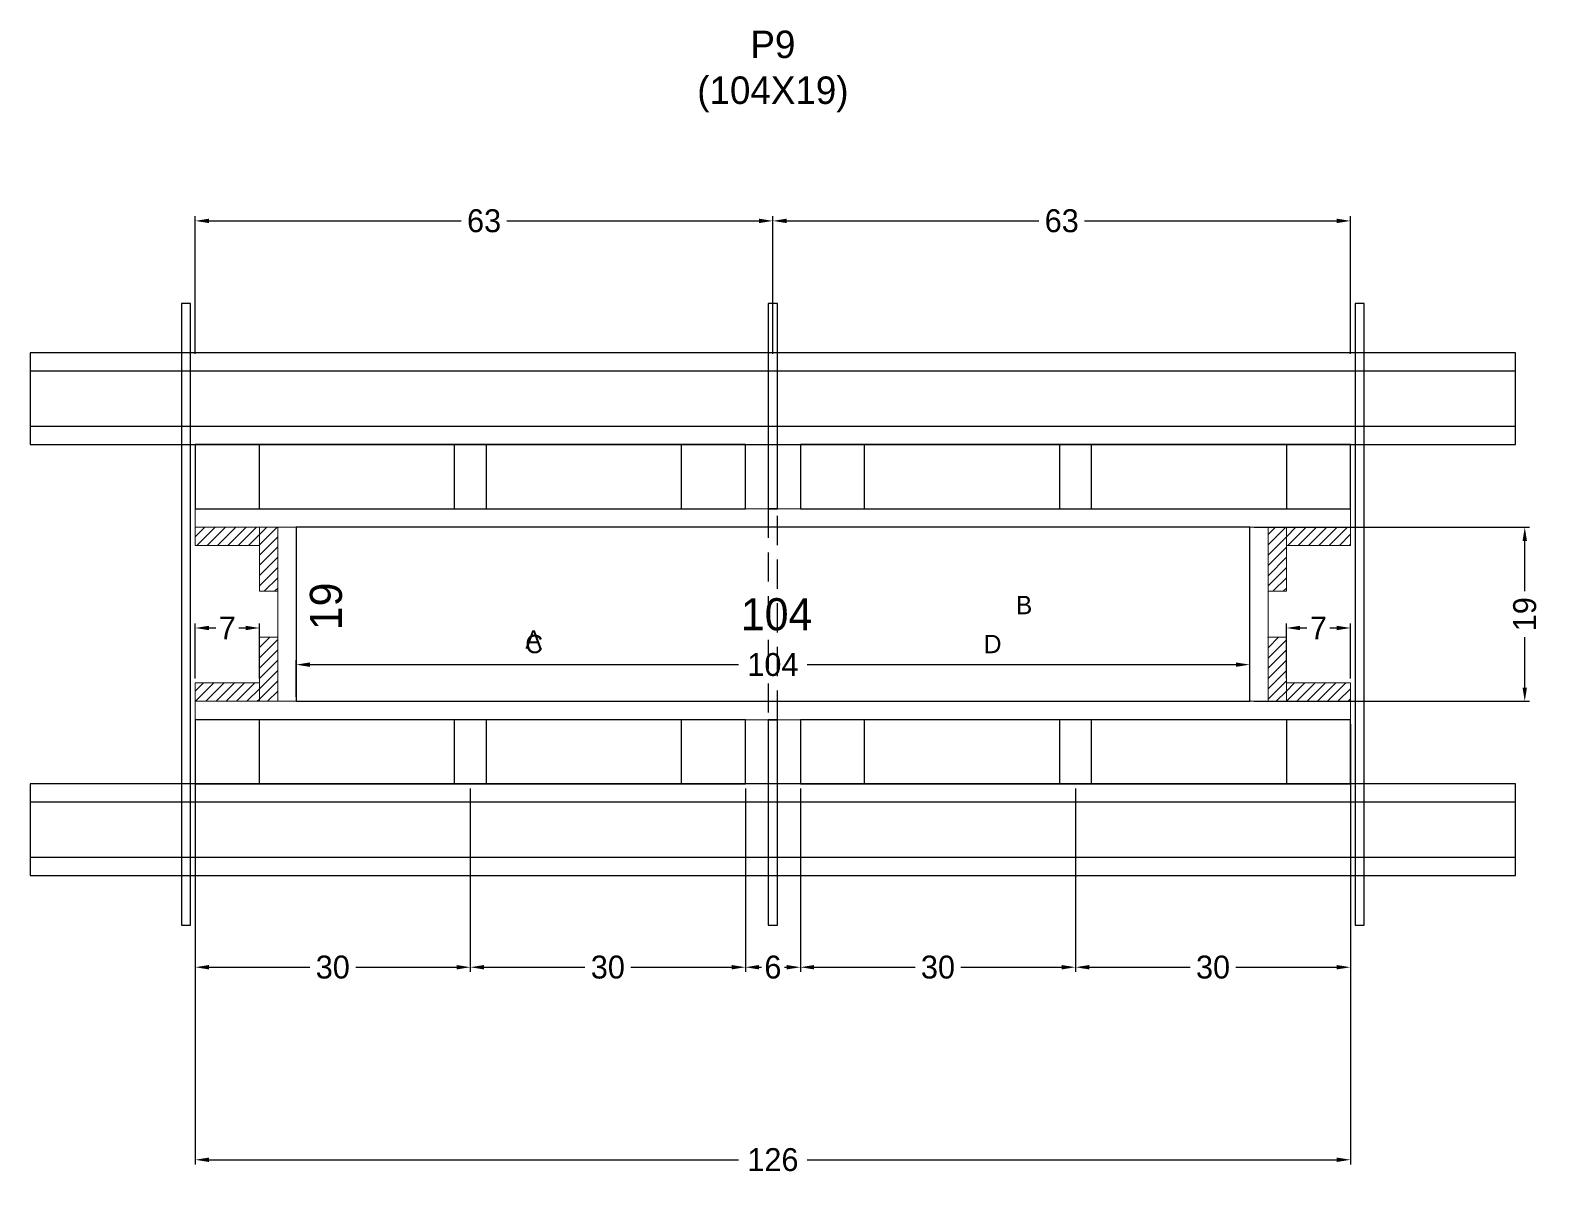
# Model space of a CAD drawing. Header units: centimetres. Extents: x -8500 to 4345, y -490 to 295.
# Drawn here: x -162 to 167.3, y 17.7 to 267.4 of the extents above; entities that cross this region are included whole.
import ezdxf

# ---------------------------------------------------------------- set-up
doc = ezdxf.new("R2010")
doc.units = ezdxf.units.CM
doc.linetypes.add('HIDDEN', pattern=[9.525, 6.35, -3.175])
for name, color, linetype in [('CHAPA', 140, 'Continuous'), ('COTA', 241, 'Continuous'), ('Hachura', 251, 'Continuous'), ('Madeira', 30, 'Continuous'), ('NOMENCLATURA', 7, 'Continuous'), ('Painéis', 200, 'Continuous'), ('Perfil Metálico', 150, 'Continuous'), ('SARRAFO', 251, 'Continuous'), ('TEXTO_GERAL', 7, 'Continuous')]:
    doc.layers.add(name, color=color, linetype=linetype)
doc.dimstyles.new('cotax2', dxfattribs={"dimtxt": 2.5, "dimasz": 1.5, "dimexe": 0.5, "dimexo": 0.5, "dimgap": 0.5, "dimtad": 1, "dimcen": 2.5, "dimazin": 3, "dimtfac": 1, "dimtmove": 0, "dimatfit": 3})
pattern_1 = [(45, (0, 0), (-1.122532, 1.122532), [])]

# ---------------------------------------------------------------- blocks, each defined once
blk = doc.blocks.new('_CLOSEDFILLED')
at = {"color": 0, "linetype": 'BYBLOCK'}
blk.add_solid([(-1, 0.16), (0, 0), (-1, -0.16)], dxfattribs=at)
blk = doc.blocks.new('*D28')
for p, q in [((-126, 116), (-126, 20)), ((126, 116), (126, 20)), ((-123, 21), (-7.5, 21)), ((7.5, 21), (123, 21))]:
    blk.add_line(p, q)
at = {"layer": 'Defpoints'}
for p in [(-126, 117), (126, 117), (-126, 21)]:
    blk.add_point(p, dxfattribs=at)
at = {"layer": 'COTA', "xscale": 3, "yscale": 3, "rotation": 180}
blk.add_blockref('_CLOSEDFILLED', (-126, 21), dxfattribs=at)
at = {"layer": 'COTA', "xscale": 3, "yscale": 3}
blk.add_blockref('_CLOSEDFILLED', (126, 21), dxfattribs=at)
at = {"layer": 'COTA', "insert": (0, 21), "char_height": 5, "attachment_point": 5}
blk.add_mtext('126', dxfattribs=at)
blk = doc.blocks.new('*D29')
for p, q in [((-126, 102), (-126, 62)), ((-66, 102), (-66, 62)), ((-123, 63), (-101, 63)), ((-91, 63), (-69, 63))]:
    blk.add_line(p, q)
at = {"layer": 'Defpoints'}
for p in [(-126, 103), (-66, 103), (-126, 63)]:
    blk.add_point(p, dxfattribs=at)
at = {"layer": 'COTA', "xscale": 3, "yscale": 3, "rotation": 180}
blk.add_blockref('_CLOSEDFILLED', (-126, 63), dxfattribs=at)
at = {"layer": 'COTA', "xscale": 3, "yscale": 3}
blk.add_blockref('_CLOSEDFILLED', (-66, 63), dxfattribs=at)
at = {"layer": 'COTA', "insert": (-96, 63), "char_height": 5, "attachment_point": 5}
blk.add_mtext('30', dxfattribs=at)
blk = doc.blocks.new('*D30')
for p, q in [((-66, 102), (-66, 62)), ((-6, 102), (-6, 62)), ((-63, 63), (-41, 63)), ((-31, 63), (-9, 63))]:
    blk.add_line(p, q)
at = {"layer": 'Defpoints'}
for p in [(-66, 103), (-6, 103), (-66, 63)]:
    blk.add_point(p, dxfattribs=at)
at = {"layer": 'COTA', "xscale": 3, "yscale": 3, "rotation": 180}
blk.add_blockref('_CLOSEDFILLED', (-66, 63), dxfattribs=at)
at = {"layer": 'COTA', "xscale": 3, "yscale": 3}
blk.add_blockref('_CLOSEDFILLED', (-6, 63), dxfattribs=at)
at = {"layer": 'COTA', "insert": (-36, 63), "char_height": 5, "attachment_point": 5}
blk.add_mtext('30', dxfattribs=at)
blk = doc.blocks.new('*D31')
for p, q in [((6, 102), (6, 62)), ((66, 102), (66, 62)), ((9, 63), (31, 63)), ((41, 63), (63, 63))]:
    blk.add_line(p, q)
at = {"layer": 'Defpoints'}
for p in [(6, 103), (66, 103), (6, 63)]:
    blk.add_point(p, dxfattribs=at)
at = {"layer": 'COTA', "xscale": 3, "yscale": 3, "rotation": 180}
blk.add_blockref('_CLOSEDFILLED', (6, 63), dxfattribs=at)
at = {"layer": 'COTA', "xscale": 3, "yscale": 3}
blk.add_blockref('_CLOSEDFILLED', (66, 63), dxfattribs=at)
at = {"layer": 'COTA', "insert": (36, 63), "char_height": 5, "attachment_point": 5}
blk.add_mtext('30', dxfattribs=at)
blk = doc.blocks.new('*D32')
for p, q in [((66, 102), (66, 62)), ((126, 102), (126, 62)), ((69, 63), (91, 63)), ((101, 63), (123, 63))]:
    blk.add_line(p, q)
at = {"layer": 'Defpoints'}
for p in [(66, 103), (126, 103), (66, 63)]:
    blk.add_point(p, dxfattribs=at)
at = {"layer": 'COTA', "xscale": 3, "yscale": 3, "rotation": 180}
blk.add_blockref('_CLOSEDFILLED', (66, 63), dxfattribs=at)
at = {"layer": 'COTA', "xscale": 3, "yscale": 3}
blk.add_blockref('_CLOSEDFILLED', (126, 63), dxfattribs=at)
at = {"layer": 'COTA', "insert": (96, 63), "char_height": 5, "attachment_point": 5}
blk.add_mtext('30', dxfattribs=at)
blk = doc.blocks.new('*D33')
for p, q in [((-6, 102), (-6, 62)), ((6, 102), (6, 62)), ((-3, 63), (-2.5, 63)), ((2.5, 63), (3, 63))]:
    blk.add_line(p, q)
at = {"layer": 'Defpoints'}
for p in [(-6, 103), (6, 103), (-6, 63)]:
    blk.add_point(p, dxfattribs=at)
at = {"layer": 'COTA', "xscale": 3, "yscale": 3, "rotation": 180}
blk.add_blockref('_CLOSEDFILLED', (-6, 63), dxfattribs=at)
at = {"layer": 'COTA', "xscale": 3, "yscale": 3}
blk.add_blockref('_CLOSEDFILLED', (6, 63), dxfattribs=at)
at = {"layer": 'COTA', "insert": (0, 63), "char_height": 5, "attachment_point": 5}
blk.add_mtext('6', dxfattribs=at)
blk = doc.blocks.new('*D34')
for p, q in [((-104, 122), (-104, 130)), ((-101, 129), (-7.5, 129)), ((7.5, 129), (101, 129)), ((104, 122), (104, 130))]:
    blk.add_line(p, q)
at = {"layer": 'Defpoints'}
for p in [(-104, 129), (-104, 121), (104, 121)]:
    blk.add_point(p, dxfattribs=at)
at = {"layer": 'COTA', "xscale": 3, "yscale": 3, "rotation": 180}
blk.add_blockref('_CLOSEDFILLED', (-104, 129), dxfattribs=at)
at = {"layer": 'COTA', "xscale": 3, "yscale": 3}
blk.add_blockref('_CLOSEDFILLED', (104, 129), dxfattribs=at)
at = {"layer": 'COTA', "insert": (0, 129), "char_height": 5, "attachment_point": 5}
blk.add_mtext('104', dxfattribs=at)
blk = doc.blocks.new('*D35')
for p, q in [((105, 159), (165, 159)), ((164, 145), (164, 156)), ((164, 124), (164, 135)), ((105, 121), (165, 121))]:
    blk.add_line(p, q)
at = {"layer": 'Defpoints'}
for p in [(104, 159), (104, 121), (164, 121)]:
    blk.add_point(p, dxfattribs=at)
at = {"layer": 'COTA', "xscale": 3, "yscale": 3}
for p, rotation in [((164, 159), 90), ((164, 121), -90.00000000000001)]:
    blk.add_blockref('_CLOSEDFILLED', p, dxfattribs=dict(at, rotation=rotation))
at = {"layer": 'COTA', "insert": (164, 140), "char_height": 5, "attachment_point": 5, "rotation": 90}
blk.add_mtext('19', dxfattribs=at)
blk = doc.blocks.new('*D36')
for p, q in [((-126, 126), (-126, 138)), ((-123, 137), (-121.5, 137)), ((-116.5, 137), (-115, 137)), ((-112, 126), (-112, 138))]:
    blk.add_line(p, q)
at = {"layer": 'Defpoints'}
for p in [(-126, 137), (-126, 125), (-112, 125)]:
    blk.add_point(p, dxfattribs=at)
at = {"layer": 'COTA', "xscale": 3, "yscale": 3, "rotation": 180}
blk.add_blockref('_CLOSEDFILLED', (-126, 137), dxfattribs=at)
at = {"layer": 'COTA', "xscale": 3, "yscale": 3}
blk.add_blockref('_CLOSEDFILLED', (-112, 137), dxfattribs=at)
at = {"layer": 'COTA', "insert": (-119, 137), "char_height": 5, "attachment_point": 5}
blk.add_mtext('7', dxfattribs=at)
blk = doc.blocks.new('*D37')
for p, q in [((112, 126), (112, 138)), ((115, 137), (116.5, 137)), ((121.5, 137), (123, 137)), ((126, 126), (126, 138))]:
    blk.add_line(p, q)
at = {"layer": 'Defpoints'}
for p in [(112, 137), (112, 125), (126, 125)]:
    blk.add_point(p, dxfattribs=at)
at = {"layer": 'COTA', "xscale": 3, "yscale": 3, "rotation": 180}
blk.add_blockref('_CLOSEDFILLED', (112, 137), dxfattribs=at)
at = {"layer": 'COTA', "xscale": 3, "yscale": 3}
blk.add_blockref('_CLOSEDFILLED', (126, 137), dxfattribs=at)
at = {"layer": 'COTA', "insert": (119, 137), "char_height": 5, "attachment_point": 5}
blk.add_mtext('7', dxfattribs=at)
blk = doc.blocks.new('*D38')
for p, q in [((-126, 196.8), (-126, 226.8)), ((-123, 225.8), (-68, 225.8)), ((-58, 225.8), (-3, 225.8)), ((0, 196.8), (0, 226.8))]:
    blk.add_line(p, q)
at = {"layer": 'Defpoints'}
for p in [(-126, 225.8), (-126, 195.8), (0, 195.8)]:
    blk.add_point(p, dxfattribs=at)
at = {"layer": 'COTA', "xscale": 3, "yscale": 3, "rotation": 180}
blk.add_blockref('_CLOSEDFILLED', (-126, 225.8), dxfattribs=at)
at = {"layer": 'COTA', "xscale": 3, "yscale": 3}
blk.add_blockref('_CLOSEDFILLED', (0, 225.8), dxfattribs=at)
at = {"layer": 'COTA', "insert": (-63, 225.8), "char_height": 5, "attachment_point": 5}
blk.add_mtext('63', dxfattribs=at)
blk = doc.blocks.new('*D39')
for p, q in [((0, 196.8), (0, 226.8)), ((3, 225.8), (58, 225.8)), ((68, 225.8), (123, 225.8)), ((126, 196.8), (126, 226.8))]:
    blk.add_line(p, q)
at = {"layer": 'Defpoints'}
for p in [(0, 225.8), (0, 195.8), (126, 195.8)]:
    blk.add_point(p, dxfattribs=at)
at = {"layer": 'COTA', "xscale": 3, "yscale": 3, "rotation": 180}
blk.add_blockref('_CLOSEDFILLED', (0, 225.8), dxfattribs=at)
at = {"layer": 'COTA', "xscale": 3, "yscale": 3}
blk.add_blockref('_CLOSEDFILLED', (126, 225.8), dxfattribs=at)
at = {"layer": 'COTA', "insert": (63, 225.8), "char_height": 5, "attachment_point": 5}
blk.add_mtext('63', dxfattribs=at)

msp = doc.modelspace()

# ---------------------------------------------------------------- hatches: boundary and pattern name
at = {"layer": 'Hachura'}
h = msp.add_hatch(dxfattribs=at)
h.set_pattern_fill('ANSI31')
h.set_pattern_definition(pattern_1)
h.paths.add_polyline_path([(-126, 155), (-112, 155), (-112, 159), (-126, 159)])
h = msp.add_hatch(dxfattribs=at)
h.set_pattern_fill('ANSI31')
h.set_pattern_definition(pattern_1)
h.paths.add_polyline_path([(-112, 145), (-108, 145), (-108, 159), (-112, 159)])
h = msp.add_hatch(dxfattribs=at)
h.set_pattern_fill('ANSI31')
h.set_pattern_definition(pattern_1)
h.paths.add_polyline_path([(108, 145), (112, 145), (112, 159), (108, 159)])
h = msp.add_hatch(dxfattribs=at)
h.set_pattern_fill('ANSI31')
h.set_pattern_definition(pattern_1)
h.paths.add_polyline_path([(112, 155), (126, 155), (126, 159), (112, 159)])
h = msp.add_hatch(dxfattribs=at)
h.set_pattern_fill('ANSI31')
h.set_pattern_definition(pattern_1)
h.paths.add_polyline_path([(-112, 121), (-108, 121), (-108, 135), (-112, 135)])
h = msp.add_hatch(dxfattribs=at)
h.set_pattern_fill('ANSI31')
h.set_pattern_definition(pattern_1)
h.paths.add_polyline_path([(108, 121), (112, 121), (112, 135), (108, 135)])
h = msp.add_hatch(dxfattribs=at)
h.set_pattern_fill('ANSI31')
h.set_pattern_definition(pattern_1)
h.paths.add_polyline_path([(-126, 121), (-112, 121), (-112, 125), (-126, 125)])
h = msp.add_hatch(dxfattribs=at)
h.set_pattern_fill('ANSI31')
h.set_pattern_definition(pattern_1)
h.paths.add_polyline_path([(112, 121), (126, 121), (126, 125), (112, 125)])

# ---------------------------------------------------------------- linework, layer by layer
at = {"layer": 'CHAPA', "lineweight": 18}
for points in [[(-126, 159), (126, 159), (126, 163), (-126, 163)], [(-126, 159), (126, 159), (126, 163), (-126, 163)], [(-108, 121), (-104, 121), (-104, 159), (-108, 159)], [(-108, 121), (-104, 121), (-104, 159), (-108, 159)], [(104, 121), (108, 121), (108, 159), (104, 159)], [(104, 121), (108, 121), (108, 159), (104, 159)], [(-126, 117), (126, 117), (126, 121), (-126, 121)], [(-126, 117), (126, 117), (126, 121), (-126, 121)]]:
    msp.add_lwpolyline(points, close=True, dxfattribs=at)
at = {"layer": 'Hachura'}
for points in [[(-129, 72.2), (-127, 72.2), (-127, 207.8), (-129, 207.8)], [(-1, 163), (1, 163), (1, 207.8), (-1, 207.8)], [(127, 72.2), (129, 72.2), (129, 207.8), (127, 207.8)], [(-1, 72.2), (1, 72.2), (1, 117), (-1, 117)]]:
    msp.add_lwpolyline(points, close=True, dxfattribs=at)
at = {"layer": 'Hachura', "linetype": 'HIDDEN'}
msp.add_lwpolyline([(-1, 117), (1, 117), (1, 163), (-1, 163)], close=True, dxfattribs=at)
at = {"layer": 'Madeira', "color": 126}
for points in [[(-126, 163), (-6, 163), (-6, 177), (-126, 177)], [(-126, 163), (-112, 163), (-112, 177), (-126, 177)], [(-69.5, 163), (-62.5, 163), (-62.5, 177), (-69.5, 177)], [(-20, 163), (-6, 163), (-6, 177), (-20, 177)], [(6, 163), (126, 163), (126, 177), (6, 177)], [(6, 163), (20, 163), (20, 177), (6, 177)], [(62.5, 163), (69.5, 163), (69.5, 177), (62.5, 177)], [(112, 163), (126, 163), (126, 177), (112, 177)], [(-126, 103), (-6, 103), (-6, 117), (-126, 117)], [(-126, 103), (-112, 103), (-112, 117), (-126, 117)], [(-69.5, 103), (-62.5, 103), (-62.5, 117), (-69.5, 117)], [(-20, 103), (-6, 103), (-6, 117), (-20, 117)], [(6, 103), (126, 103), (126, 117), (6, 117)], [(6, 103), (20, 103), (20, 117), (6, 117)], [(62.5, 103), (69.5, 103), (69.5, 117), (62.5, 117)], [(112, 103), (126, 103), (126, 117), (112, 117)]]:
    msp.add_lwpolyline(points, close=True, dxfattribs=at)
at = {"layer": 'Painéis'}
msp.add_lwpolyline([(-104, 121), (104, 121), (104, 159), (-104, 159)], close=True, dxfattribs=at)
at = {"layer": 'Perfil Metálico', "color": 224}
for points in [[(-162, 177), (162, 177), (162, 197), (-162, 197)], [(-162, 181), (162, 181), (162, 193), (-162, 193)], [(-162, 83), (162, 83), (162, 103), (-162, 103)], [(-162, 87), (162, 87), (162, 99), (-162, 99)]]:
    msp.add_lwpolyline(points, close=True, dxfattribs=at)
at = {"layer": 'SARRAFO', "color": 251, "lineweight": 13}
for points in [[(-126, 155), (-112, 155), (-112, 159), (-126, 159)], [(-112, 145), (-108, 145), (-108, 159), (-112, 159)], [(108, 145), (112, 145), (112, 159), (108, 159)], [(112, 155), (126, 155), (126, 159), (112, 159)], [(-112, 121), (-108, 121), (-108, 135), (-112, 135)], [(108, 121), (112, 121), (112, 135), (108, 135)], [(-126, 121), (-112, 121), (-112, 125), (-126, 125)], [(112, 121), (126, 121), (126, 125), (112, 125)]]:
    msp.add_lwpolyline(points, close=True, dxfattribs=at)

# ---------------------------------------------------------------- texts
at = {"layer": 'COTA'}
msp.add_text('19', height=7, rotation=90, dxfattribs=at).set_placement((-94, 136.5))
msp.add_text('104', height=7, dxfattribs=at).set_placement((-7, 136.5))
at = {"layer": 'NOMENCLATURA', "insert": (0, 249.5), "char_height": 6, "attachment_point": 8}
msp.add_mtext('P9\\P(104X19)', dxfattribs=at)
at = {"layer": 'TEXTO_GERAL'}
for s, p in [('B', (53, 140)), ('A', (-54, 132.5)), ('C', (-54, 131.5)), ('D', (46, 131.5))]:
    msp.add_text(s, height=4, dxfattribs=at).set_placement(p)

# ---------------------------------------------------------------- dimensions: what is measured, and where the dimension line sits
at = {"layer": 'COTA'}
for base, p1, p2, picture, middle in [((-126, 225.8), (-126, 195.8), (0, 195.8), '*D38', (-63, 225.8)), ((0, 225.8), (0, 195.8), (126, 195.8), '*D39', (63, 225.8)), ((-126, 137), (-126, 125), (-112, 125), '*D36', (-119, 137)), ((112, 137), (112, 125), (126, 125), '*D37', (119, 137)), ((-104, 129), (-104, 121), (104, 121), '*D34', (0, 129)), ((-126, 21), (-126, 117), (126, 117), '*D28', (0, 21)), ((-6, 63), (-6, 103), (6, 103), '*D33', (0, 63))]:
    dim = msp.add_linear_dim(base=base, p1=p1, p2=p2, dimstyle='cotax2', dxfattribs=at)
    dim.commit()
    dim.dimension.update_dxf_attribs({"geometry": picture, "text_midpoint": middle})
dim = msp.add_linear_dim(base=(164, 121), p1=(104, 121), p2=(104, 159), angle=90, dimstyle='cotax2', dxfattribs=at)
dim.commit()
dim.dimension.update_dxf_attribs({"geometry": '*D35', "text_midpoint": (164, 140)})
for base, p1, p2, picture, middle in [((-126, 63), (-126, 103), (-66, 103), '*D29', (-96, 63)), ((-66, 63), (-66, 103), (-6, 103), '*D30', (-36, 63)), ((6, 63), (6, 103), (66, 103), '*D31', (36, 63)), ((66, 63), (66, 103), (126, 103), '*D32', (96, 63))]:
    dim = msp.add_linear_dim(base=base, p1=p1, p2=p2, text='30', dimstyle='cotax2', dxfattribs=at)
    dim.commit()
    dim.dimension.update_dxf_attribs({"geometry": picture, "text_midpoint": middle})

doc.saveas('drawing.dxf')
